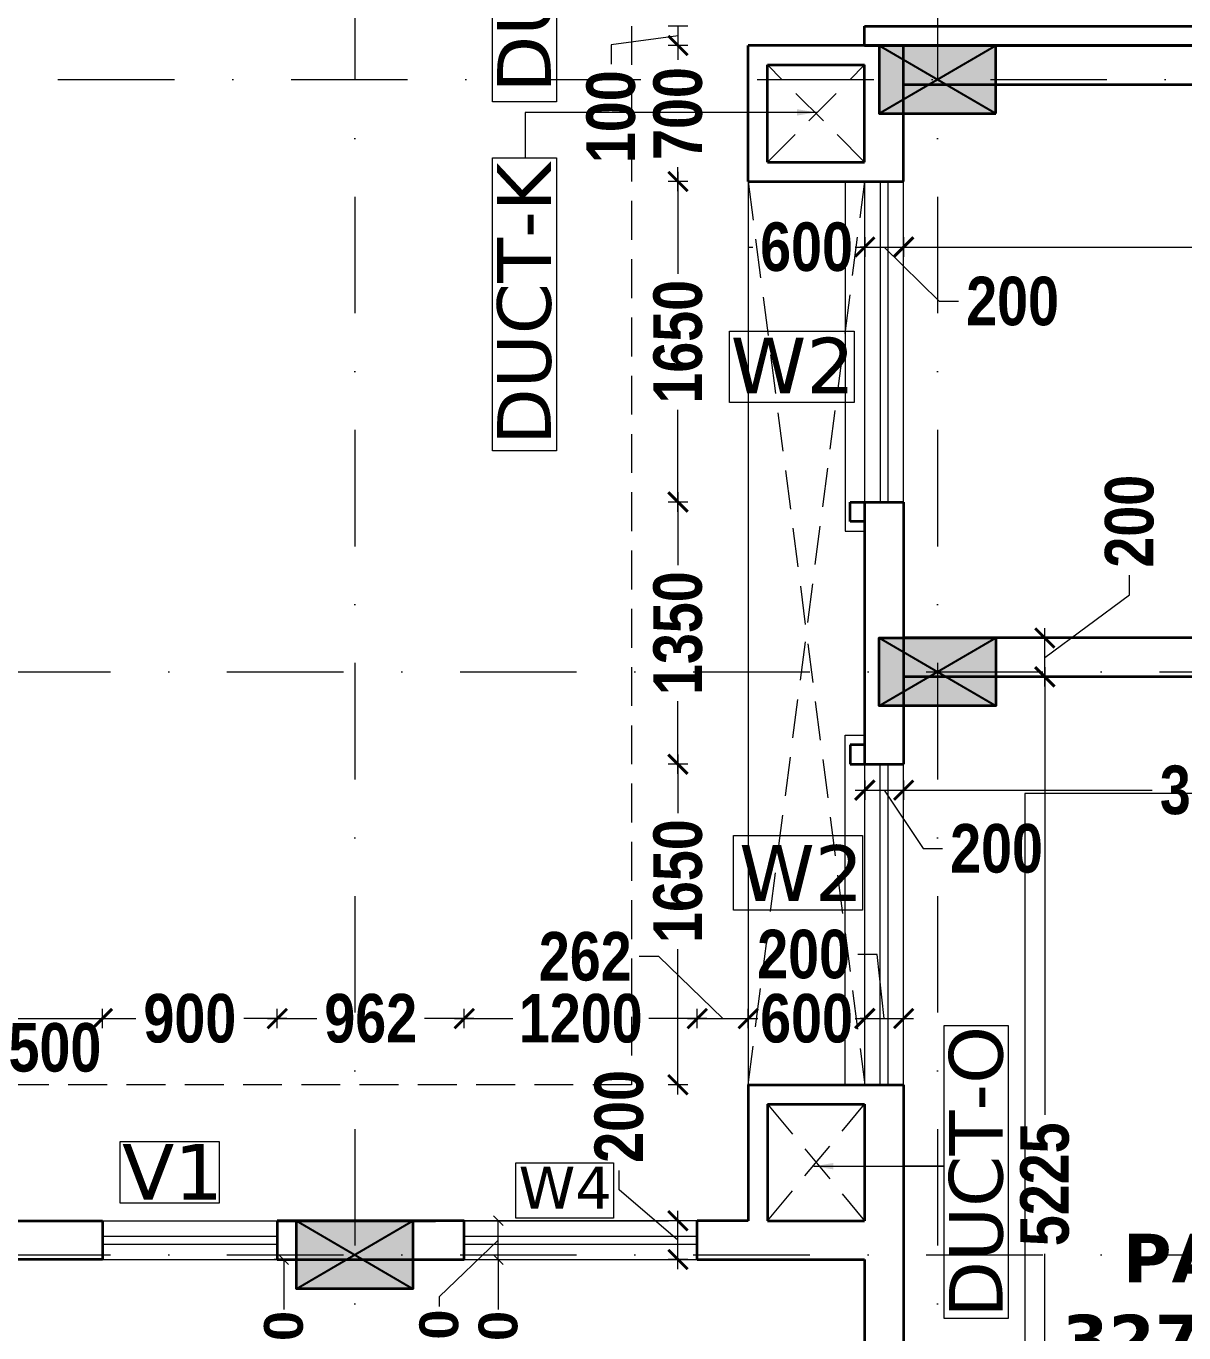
# Model space of a CAD drawing. Header units: millimetres. Extents: x -3092155 to 4513934, y -12317808 to 1850003.
# Drawn here: x -443206 to -437246, y -5564289 to -5557561 of the extents above; entities that cross this region are included whole.
import ezdxf

# ---------------------------------------------------------------- set-up
doc = ezdxf.new("R2010")
doc.units = ezdxf.units.MM
doc.header["$LTSCALE"] = 2
doc.header["$MEASUREMENT"] = 0
doc.header["$PDMODE"] = 34
doc.header["$PDSIZE"] = 500
doc.linetypes.add('DASHDOT', pattern=[1, 0.5, -0.25, 0, -0.25])
doc.linetypes.add('DASHED2', pattern=[0.375, 0.25, -0.125])
for name, color, linetype, lineweight in [('coloumn', 10, 'Continuous', 35), ('cornice', 12, 'Continuous', 25), ('D DIM', 250, 'Continuous', 9), ('DIM', 27, 'Continuous', 5), ('DUCT', 37, 'Continuous', 35), ('expen. jt.', 130, 'Continuous', 35), ('FIXTURE', 252, 'Continuous', 0), ('glass', 5, 'Continuous', 15), ('GRID', 251, 'DASHDOT', 5), ('SILL', 74, 'Continuous', 9), ('TEXT', 7, 'Continuous', 13), ('v1', 162, 'Continuous', 5), ('VENTI', 162, 'Continuous', 5), ('W2', 162, 'Continuous', 5), ('w4', 162, 'Continuous', 5), ('WAll', 250, 'Continuous', 35)]:
    doc.layers.add(name, color=color, linetype=linetype, lineweight=lineweight)
doc.layers.add('DOT', color=7, linetype='DASHED2', lineweight=0, true_color=0x89067c)
doc.layers.add('duct text', color=7, linetype='Continuous', lineweight=5, true_color=0x30182a)
doc.styles.add('COLOUMNN DIM', font='ARIALNB.TTF', dxfattribs={"height": 550})
doc.styles.add('door', font='arial.ttf', dxfattribs={"height": 70})
doc.styles.add('INNER DIM', font='ARIALNB.TTF', dxfattribs={"height": 250})
doc.styles.add('int dim', font='arialbd.ttf', dxfattribs={"height": 200})
doc.styles.add('style2', font='verdana.ttf')
doc.dimstyles.new('DOOR', dxfattribs={"dimtxt": 100, "dimasz": 100, "dimexe": 25, "dimexo": 50, "dimgap": 25, "dimtad": 0, "dimtih": 1, "dimtoh": 1, "dimdec": 0, "dimzin": 3, "dimdsep": 46, "dimtxsty": 'door', "dimblk": 'OBLIQUE', "dimcen": 200, "dimclrd": 256, "dimclre": 256, "dimclrt": 256, "dimadec": 0, "dimazin": 0, "dimtfac": 1, "dimtdec": 0, "dimtofl": 0, "dimtmove": 2, "dimatfit": 3, "dimfxl": 300, "dimfxlon": 1, "dimfrac": 1, "dimtolj": 1, "dimtzin": 0, "dimlwd": -1, "dimlwe": -1, "dimarcsym": 0})
doc.dimstyles.new('external final', dxfattribs={"dimscale": 0, "dimtxt": 250, "dimasz": 100, "dimexe": 50, "dimexo": 50, "dimgap": 50, "dimtad": 0, "dimdec": 0, "dimzin": 0, "dimdsep": 46, "dimtxsty": 'INNER DIM', "dimblk": 'ARCHTICK', "dimcen": 100, "dimdle": 50, "dimclrd": 256, "dimclre": 256, "dimclrt": 256, "dimadec": 0, "dimazin": 0, "dimtfac": 1, "dimtdec": 0, "dimtix": 1, "dimtmove": 1, "dimatfit": 3, "dimfxl": 50, "dimfxlon": 1, "dimtolj": 1, "dimtzin": 0, "dimlwd": -1, "dimlwe": -1, "dimarcsym": 1})
doc.dimstyles.new('lamon', dxfattribs={"dimtxt": 200, "dimasz": 50, "dimexe": 50, "dimexo": 100, "dimgap": 25, "dimtad": 0, "dimdec": 0, "dimzin": 3, "dimdsep": 46, "dimtxsty": 'int dim', "dimblk": 'OBLIQUE', "dimcen": 90, "dimclrd": 256, "dimclre": 256, "dimclrt": 256, "dimadec": 0, "dimazin": 0, "dimtfac": 1, "dimtdec": 0, "dimtofl": 0, "dimtmove": 1, "dimatfit": 3, "dimfxl": 1, "dimfrac": 1, "dimtolj": 1, "dimtzin": 0, "dimlwd": -1, "dimlwe": -1, "dimarcsym": 1})

# ---------------------------------------------------------------- blocks, each defined once
blk = doc.blocks.new('_ArchTick')
at = {"color": 0, "linetype": 'ByBlock', "const_width": 0.15}
blk.add_lwpolyline([(-0.5, -0.5), (0.5, 0.5)], dxfattribs=at)
blk = doc.blocks.new('*D71')
at = {"layer": 'D DIM', "ltscale": 100, "transparency": 16777216}
for p, q in [((-443313.5, -5562720.4), (-443313.5, -5562620.4)), ((-442813.5, -5562720.4), (-442813.5, -5562620.4)), ((-443363.5, -5562670.4), (-442763.5, -5562670.4))]:
    blk.add_line(p, q, dxfattribs=at)
at = {"layer": 'Defpoints', "color": 0, "lineweight": 50, "ltscale": 100, "transparency": 16777216}
for p in [(-442813.5, -5562670.4), (-443313.5, -5563711.2), (-442813.5, -5563711.2)]:
    blk.add_point(p, dxfattribs=at)
at = {"layer": 'D DIM', "ltscale": 100, "transparency": 16777216, "xscale": 100, "yscale": 100, "zscale": 100, "rotation": 180}
blk.add_blockref('_ArchTick', (-443313.5, -5562670.4), dxfattribs=at)
at = {"layer": 'D DIM', "ltscale": 100, "transparency": 16777216, "xscale": 100, "yscale": 100, "zscale": 100}
blk.add_blockref('_ArchTick', (-442813.5, -5562670.4), dxfattribs=at)
at = {"layer": 'D DIM', "ltscale": 100, "transparency": 16777216, "insert": (-443058.1, -5562820.4), "char_height": 250, "attachment_point": 5, "style": 'INNER DIM'}
blk.add_mtext('\\A1;500', dxfattribs=at)
blk = doc.blocks.new('*D72')
at = {"layer": 'D DIM', "ltscale": 100, "transparency": 16777216}
for p, q in [((-442813.5, -5562720.4), (-442813.5, -5562620.4)), ((-441913.5, -5562720.4), (-441913.5, -5562620.4)), ((-442863.5, -5562670.4), (-442640.9, -5562670.4)), ((-441863.5, -5562670.4), (-442086.1, -5562670.4))]:
    blk.add_line(p, q, dxfattribs=at)
at = {"layer": 'Defpoints', "color": 0, "lineweight": 50, "ltscale": 100, "transparency": 16777216}
for p in [(-441913.5, -5562670.4), (-442813.5, -5563711.2), (-441913.5, -5563711.2)]:
    blk.add_point(p, dxfattribs=at)
at = {"layer": 'D DIM', "ltscale": 100, "transparency": 16777216, "xscale": 100, "yscale": 100, "zscale": 100, "rotation": 180}
blk.add_blockref('_ArchTick', (-442813.5, -5562670.4), dxfattribs=at)
at = {"layer": 'D DIM', "ltscale": 100, "transparency": 16777216, "xscale": 100, "yscale": 100, "zscale": 100}
blk.add_blockref('_ArchTick', (-441913.5, -5562670.4), dxfattribs=at)
at = {"layer": 'D DIM', "ltscale": 100, "transparency": 16777216, "insert": (-442363.5, -5562670.4), "char_height": 250, "attachment_point": 5, "style": 'INNER DIM'}
blk.add_mtext('\\A1;900', dxfattribs=at)
blk = doc.blocks.new('*D73')
at = {"layer": 'D DIM', "ltscale": 100, "transparency": 16777216}
for p, q in [((-441913.5, -5562720.4), (-441913.5, -5562620.4)), ((-440951, -5562720.4), (-440951, -5562620.4)), ((-441963.5, -5562670.4), (-441709.5, -5562670.4)), ((-440901, -5562670.4), (-441155, -5562670.4))]:
    blk.add_line(p, q, dxfattribs=at)
at = {"layer": 'Defpoints', "color": 0, "lineweight": 50, "ltscale": 100, "transparency": 16777216}
for p in [(-440951, -5562670.4), (-441913.5, -5563711.2), (-440951, -5563711.2)]:
    blk.add_point(p, dxfattribs=at)
at = {"layer": 'D DIM', "ltscale": 100, "transparency": 16777216, "xscale": 100, "yscale": 100, "zscale": 100, "rotation": 180}
blk.add_blockref('_ArchTick', (-441913.5, -5562670.4), dxfattribs=at)
at = {"layer": 'D DIM', "ltscale": 100, "transparency": 16777216, "xscale": 100, "yscale": 100, "zscale": 100}
blk.add_blockref('_ArchTick', (-440951, -5562670.4), dxfattribs=at)
at = {"layer": 'D DIM', "ltscale": 100, "transparency": 16777216, "insert": (-441432.2, -5562670.4), "char_height": 250, "attachment_point": 5, "style": 'INNER DIM'}
blk.add_mtext('\\A1;962', dxfattribs=at)
blk = doc.blocks.new('*D74')
at = {"layer": 'D DIM', "ltscale": 100, "transparency": 16777216}
for p, q in [((-440951, -5562720.4), (-440951, -5562620.4)), ((-439751, -5562720.4), (-439751, -5562620.4)), ((-441001, -5562670.4), (-440701.2, -5562670.4)), ((-439701, -5562670.4), (-440000.8, -5562670.4))]:
    blk.add_line(p, q, dxfattribs=at)
at = {"layer": 'Defpoints', "color": 0, "lineweight": 50, "ltscale": 100, "transparency": 16777216}
for p in [(-439751, -5562670.4), (-440951, -5563711.2), (-439751, -5563711.2)]:
    blk.add_point(p, dxfattribs=at)
at = {"layer": 'D DIM', "ltscale": 100, "transparency": 16777216, "xscale": 100, "yscale": 100, "zscale": 100, "rotation": 180}
blk.add_blockref('_ArchTick', (-440951, -5562670.4), dxfattribs=at)
at = {"layer": 'D DIM', "ltscale": 100, "transparency": 16777216, "xscale": 100, "yscale": 100, "zscale": 100}
blk.add_blockref('_ArchTick', (-439751, -5562670.4), dxfattribs=at)
at = {"layer": 'D DIM', "ltscale": 100, "transparency": 16777216, "insert": (-440351, -5562670.4), "char_height": 250, "attachment_point": 5, "style": 'INNER DIM'}
blk.add_mtext('\\A1;1200', dxfattribs=at)
blk = doc.blocks.new('*D75')
at = {"layer": 'D DIM', "ltscale": 100, "transparency": 16777216}
for p, q in [((-439949.7, -5562351.5), (-440049.7, -5562351.5)), ((-439619.7, -5562670.4), (-439949.7, -5562351.5)), ((-439751, -5562720.4), (-439751, -5562620.4)), ((-439488.5, -5562720.4), (-439488.5, -5562620.4)), ((-439801, -5562670.4), (-439438.5, -5562670.4))]:
    blk.add_line(p, q, dxfattribs=at)
at = {"layer": 'Defpoints', "color": 0, "lineweight": 50, "ltscale": 100, "transparency": 16777216}
for p in [(-439488.5, -5562670.4), (-439488.5, -5563011.2), (-439751, -5563711.2)]:
    blk.add_point(p, dxfattribs=at)
at = {"layer": 'D DIM', "ltscale": 100, "transparency": 16777216, "xscale": 100, "yscale": 100, "zscale": 100, "rotation": 180}
blk.add_blockref('_ArchTick', (-439751, -5562670.4), dxfattribs=at)
at = {"layer": 'D DIM', "ltscale": 100, "transparency": 16777216, "xscale": 100, "yscale": 100, "zscale": 100}
blk.add_blockref('_ArchTick', (-439488.5, -5562670.4), dxfattribs=at)
at = {"layer": 'D DIM', "ltscale": 100, "transparency": 16777216, "insert": (-440327.9, -5562351.5), "char_height": 250, "attachment_point": 5, "style": 'INNER DIM'}
blk.add_mtext('\\A1;262', dxfattribs=at)
blk = doc.blocks.new('*D76')
at = {"layer": 'D DIM', "ltscale": 100, "transparency": 16777216}
for p, q in [((-439488.5, -5562720.4), (-439488.5, -5562620.4)), ((-438888.5, -5562720.4), (-438888.5, -5562620.4)), ((-439488.5, -5562670.4), (-439464.4, -5562670.4)), ((-438888.5, -5562670.4), (-438912.6, -5562670.4))]:
    blk.add_line(p, q, dxfattribs=at)
at = {"layer": 'Defpoints', "color": 0, "lineweight": 50, "ltscale": 100, "transparency": 16777216}
for p in [(-438888.5, -5562670.4), (-439488.5, -5563011.2), (-438888.5, -5563011.2)]:
    blk.add_point(p, dxfattribs=at)
at = {"layer": 'D DIM', "ltscale": 100, "transparency": 16777216, "insert": (-439188.5, -5562670.4), "char_height": 250, "attachment_point": 5, "style": 'INNER DIM'}
blk.add_mtext('\\A1;600', dxfattribs=at)
blk = doc.blocks.new('*D77')
at = {"layer": 'D DIM', "ltscale": 100, "transparency": 16777216}
for p, q in [((-438825.1, -5562339.9), (-438925.1, -5562339.9)), ((-438788.5, -5562670.4), (-438825.1, -5562339.9)), ((-438888.5, -5562720.4), (-438888.5, -5562620.4)), ((-438688.5, -5562720.4), (-438688.5, -5562620.4)), ((-438938.5, -5562670.4), (-438638.5, -5562670.4))]:
    blk.add_line(p, q, dxfattribs=at)
at = {"layer": 'Defpoints', "color": 0, "lineweight": 50, "ltscale": 100, "transparency": 16777216}
for p in [(-438688.5, -5562670.4), (-438888.5, -5563011.2), (-438688.5, -5563011.2)]:
    blk.add_point(p, dxfattribs=at)
at = {"layer": 'D DIM', "ltscale": 100, "transparency": 16777216, "xscale": 100, "yscale": 100, "zscale": 100, "rotation": 180}
blk.add_blockref('_ArchTick', (-438888.5, -5562670.4), dxfattribs=at)
at = {"layer": 'D DIM', "ltscale": 100, "transparency": 16777216, "xscale": 100, "yscale": 100, "zscale": 100}
blk.add_blockref('_ArchTick', (-438688.5, -5562670.4), dxfattribs=at)
at = {"layer": 'D DIM', "ltscale": 100, "transparency": 16777216, "insert": (-439203.5, -5562339.9), "char_height": 250, "attachment_point": 5, "style": 'INNER DIM'}
blk.add_mtext('\\A1;200', dxfattribs=at)
blk = doc.blocks.new('*D78')
at = {"layer": 'D DIM', "ltscale": 100, "transparency": 16777216}
for p, q in [((-440153.4, -5563552.8), (-440153.4, -5563452.8)), ((-439850.5, -5563811.2), (-440153.4, -5563552.8)), ((-439850.5, -5563961.2), (-439850.5, -5563661.2)), ((-439800.5, -5563711.2), (-439900.5, -5563711.2)), ((-439800.5, -5563911.2), (-439900.5, -5563911.2))]:
    blk.add_line(p, q, dxfattribs=at)
at = {"layer": 'Defpoints', "color": 0, "lineweight": 50, "ltscale": 100, "transparency": 16777216}
for p in [(-439850.5, -5563711.2), (-439456.6, -5563711.2), (-439456.6, -5563911.2)]:
    blk.add_point(p, dxfattribs=at)
at = {"layer": 'D DIM', "ltscale": 100, "transparency": 16777216, "xscale": 100, "yscale": 100, "zscale": 100}
for p, rotation in [((-439850.5, -5563711.2), 90), ((-439850.5, -5563911.2), 270)]:
    blk.add_blockref('_ArchTick', p, dxfattribs=dict(at, rotation=rotation))
at = {"layer": 'D DIM', "ltscale": 100, "transparency": 16777216, "insert": (-440153.4, -5563174.5), "char_height": 250, "attachment_point": 5, "rotation": 90, "style": 'INNER DIM'}
blk.add_mtext('\\A1;200', dxfattribs=at)
blk = doc.blocks.new('*D79')
at = {"layer": 'D DIM', "ltscale": 100, "transparency": 16777216}
for p, q in [((-439850.5, -5561311.2), (-439850.5, -5561612.7)), ((-439800.5, -5561361.2), (-439900.5, -5561361.2)), ((-439850.5, -5563061.2), (-439850.5, -5562313.1)), ((-439800.5, -5563011.2), (-439900.5, -5563011.2))]:
    blk.add_line(p, q, dxfattribs=at)
at = {"layer": 'Defpoints', "color": 0, "lineweight": 50, "ltscale": 100, "transparency": 16777216}
for p in [(-439850.5, -5561361.2), (-438888.5, -5561361.2), (-439488.5, -5563011.2)]:
    blk.add_point(p, dxfattribs=at)
at = {"layer": 'D DIM', "ltscale": 100, "transparency": 16777216, "xscale": 100, "yscale": 100, "zscale": 100}
for p, rotation in [((-439850.5, -5561361.2), 90), ((-439850.5, -5563011.2), 270)]:
    blk.add_blockref('_ArchTick', p, dxfattribs=dict(at, rotation=rotation))
at = {"layer": 'D DIM', "ltscale": 100, "transparency": 16777216, "insert": (-439850.5, -5561962.9), "char_height": 250, "attachment_point": 5, "rotation": 90, "style": 'INNER DIM'}
blk.add_mtext('\\A1;1650', dxfattribs=at)
blk = doc.blocks.new('*D80')
at = {"layer": 'D DIM', "ltscale": 100, "transparency": 16777216}
for p, q in [((-439850.5, -5559961.2), (-439850.5, -5560336)), ((-439800.5, -5560011.2), (-439900.5, -5560011.2)), ((-439850.5, -5561411.2), (-439850.5, -5561036.4)), ((-439800.5, -5561361.2), (-439900.5, -5561361.2))]:
    blk.add_line(p, q, dxfattribs=at)
at = {"layer": 'Defpoints', "color": 0, "lineweight": 50, "ltscale": 100, "transparency": 16777216}
for p in [(-439850.5, -5560011.2), (-438888.5, -5560011.2), (-438888.5, -5561361.2)]:
    blk.add_point(p, dxfattribs=at)
at = {"layer": 'D DIM', "ltscale": 100, "transparency": 16777216, "xscale": 100, "yscale": 100, "zscale": 100}
for p, rotation in [((-439850.5, -5560011.2), 90), ((-439850.5, -5561361.2), 270)]:
    blk.add_blockref('_ArchTick', p, dxfattribs=dict(at, rotation=rotation))
at = {"layer": 'D DIM', "ltscale": 100, "transparency": 16777216, "insert": (-439850.5, -5560686.2), "char_height": 250, "attachment_point": 5, "rotation": 90, "style": 'INNER DIM'}
blk.add_mtext('\\A1;1350', dxfattribs=at)
blk = doc.blocks.new('*D81')
at = {"layer": 'D DIM', "ltscale": 100, "transparency": 16777216}
for p, q in [((-439850.5, -5558311.2), (-439850.5, -5558836)), ((-439800.5, -5558361.2), (-439900.5, -5558361.2)), ((-439850.5, -5560061.2), (-439850.5, -5559536.4)), ((-439800.5, -5560011.2), (-439900.5, -5560011.2))]:
    blk.add_line(p, q, dxfattribs=at)
at = {"layer": 'Defpoints', "color": 0, "lineweight": 50, "ltscale": 100, "transparency": 16777216}
for p in [(-439850.5, -5558361.2), (-438888.5, -5558361.2), (-438888.5, -5560011.2)]:
    blk.add_point(p, dxfattribs=at)
at = {"layer": 'D DIM', "ltscale": 100, "transparency": 16777216, "xscale": 100, "yscale": 100, "zscale": 100}
for p, rotation in [((-439850.5, -5558361.2), 90), ((-439850.5, -5560011.2), 270)]:
    blk.add_blockref('_ArchTick', p, dxfattribs=dict(at, rotation=rotation))
at = {"layer": 'D DIM', "ltscale": 100, "transparency": 16777216, "insert": (-439850.5, -5559186.2), "char_height": 250, "attachment_point": 5, "rotation": 90, "style": 'INNER DIM'}
blk.add_mtext('\\A1;1650', dxfattribs=at)
blk = doc.blocks.new('*D82')
at = {"layer": 'D DIM', "ltscale": 100, "transparency": 16777216}
for p, q in [((-439850.5, -5557611.2), (-439850.5, -5557735.3)), ((-439800.5, -5557661.2), (-439900.5, -5557661.2)), ((-439850.5, -5558411.2), (-439850.5, -5558287.1)), ((-439800.5, -5558361.2), (-439900.5, -5558361.2))]:
    blk.add_line(p, q, dxfattribs=at)
at = {"layer": 'Defpoints', "color": 0, "lineweight": 50, "ltscale": 100, "transparency": 16777216}
for p in [(-439850.5, -5557661.2), (-438888.5, -5557661.2), (-438888.5, -5558361.2)]:
    blk.add_point(p, dxfattribs=at)
at = {"layer": 'D DIM', "ltscale": 100, "transparency": 16777216, "xscale": 100, "yscale": 100, "zscale": 100}
for p, rotation in [((-439850.5, -5557661.2), 90), ((-439850.5, -5558361.2), 270)]:
    blk.add_blockref('_ArchTick', p, dxfattribs=dict(at, rotation=rotation))
at = {"layer": 'D DIM', "ltscale": 100, "transparency": 16777216, "insert": (-439850.5, -5558011.2), "char_height": 250, "attachment_point": 5, "rotation": 90, "style": 'INNER DIM'}
blk.add_mtext('\\A1;700', dxfattribs=at)
blk = doc.blocks.new('*D83')
at = {"layer": 'D DIM', "ltscale": 100, "transparency": 16777216}
for p, q in [((-439850.1, -5557611.2), (-440195.2, -5557656.8)), ((-439800.1, -5557561.2), (-439900.1, -5557561.2)), ((-439850.1, -5557661.2), (-439850.1, -5557561.2)), ((-439850.1, -5557661.2), (-439850.1, -5557561.2)), ((-440195.2, -5557656.8), (-440195.2, -5557756.8)), ((-439800.1, -5557661.2), (-439900.1, -5557661.2))]:
    blk.add_line(p, q, dxfattribs=at)
at = {"layer": 'Defpoints', "color": 0, "lineweight": 50, "ltscale": 100, "transparency": 16777216}
for p in [(-439850.1, -5557561.2), (-438138.9, -5557561.2), (-438888.5, -5557661.2)]:
    blk.add_point(p, dxfattribs=at)
at = {"layer": 'D DIM', "ltscale": 100, "transparency": 16777216, "insert": (-440195.2, -5558027.4), "char_height": 250, "attachment_point": 5, "rotation": 90, "style": 'INNER DIM'}
blk.add_mtext('\\A1;100', dxfattribs=at)
blk = doc.blocks.new('*D523')
at = {"layer": 'D DIM', "ltscale": 100, "transparency": 16777216}
for p, q in [((-439488.5, -5558648.4), (-439488.5, -5558748.4)), ((-438888.5, -5558648.4), (-438888.5, -5558748.4)), ((-439488.5, -5558698.4), (-439464.4, -5558698.4)), ((-438888.5, -5558698.4), (-438912.6, -5558698.4))]:
    blk.add_line(p, q, dxfattribs=at)
at = {"layer": 'Defpoints', "color": 0, "lineweight": 50, "ltscale": 100, "transparency": 16777216}
for p in [(-439488.5, -5558361.2), (-438888.5, -5558361.2), (-438888.5, -5558698.4)]:
    blk.add_point(p, dxfattribs=at)
at = {"layer": 'D DIM', "ltscale": 100, "transparency": 16777216, "insert": (-439188.5, -5558698.4), "char_height": 250, "attachment_point": 5, "style": 'INNER DIM'}
blk.add_mtext('\\A1;600', dxfattribs=at)
blk = doc.blocks.new('*D524')
at = {"layer": 'D DIM', "ltscale": 100, "transparency": 16777216}
for p, q in [((-438888.5, -5558648.4), (-438888.5, -5558748.4)), ((-438688.5, -5558648.4), (-438688.5, -5558748.4)), ((-438938.5, -5558698.4), (-438638.5, -5558698.4)), ((-438788.5, -5558698.4), (-438506, -5558978)), ((-438506, -5558978), (-438406, -5558978))]:
    blk.add_line(p, q, dxfattribs=at)
at = {"layer": 'Defpoints', "color": 0, "lineweight": 50, "ltscale": 100, "transparency": 16777216}
for p in [(-438888.5, -5558361.2), (-438688.5, -5558361.2), (-438688.5, -5558698.4)]:
    blk.add_point(p, dxfattribs=at)
at = {"layer": 'D DIM', "ltscale": 100, "transparency": 16777216, "xscale": 100, "yscale": 100, "zscale": 100, "rotation": 180}
blk.add_blockref('_ArchTick', (-438888.5, -5558698.4), dxfattribs=at)
at = {"layer": 'D DIM', "ltscale": 100, "transparency": 16777216, "xscale": 100, "yscale": 100, "zscale": 100}
blk.add_blockref('_ArchTick', (-438688.5, -5558698.4), dxfattribs=at)
at = {"layer": 'D DIM', "ltscale": 100, "transparency": 16777216, "insert": (-438127.6, -5558978), "char_height": 250, "attachment_point": 5, "style": 'INNER DIM'}
blk.add_mtext('\\A1;200', dxfattribs=at)
blk = doc.blocks.new('*D525')
at = {"layer": 'D DIM', "ltscale": 100, "transparency": 16777216}
for p, q in [((-438688.5, -5558648.4), (-438688.5, -5558748.4)), ((-425843.5, -5558648.4), (-425843.5, -5558748.4)), ((-438738.5, -5558698.4), (-432698.5, -5558698.4)), ((-425793.5, -5558698.4), (-431833.5, -5558698.4))]:
    blk.add_line(p, q, dxfattribs=at)
at = {"layer": 'Defpoints', "color": 0, "lineweight": 50, "ltscale": 100, "transparency": 16777216}
for p in [(-425843.5, -5558186.2), (-438688.5, -5558361.2), (-425843.5, -5558698.4)]:
    blk.add_point(p, dxfattribs=at)
at = {"layer": 'D DIM', "ltscale": 100, "transparency": 16777216, "xscale": 100, "yscale": 100, "zscale": 100, "rotation": 180}
blk.add_blockref('_ArchTick', (-438688.5, -5558698.4), dxfattribs=at)
at = {"layer": 'D DIM', "ltscale": 100, "transparency": 16777216, "xscale": 100, "yscale": 100, "zscale": 100}
blk.add_blockref('_ArchTick', (-425843.5, -5558698.4), dxfattribs=at)
at = {"layer": 'D DIM', "ltscale": 100, "transparency": 16777216, "insert": (-432266, -5558698.4), "char_height": 250, "attachment_point": 5, "style": 'INNER DIM'}
blk.add_mtext('\\A1;12845', dxfattribs=at)
blk = doc.blocks.new('*D543')
at = {"layer": 'D DIM', "ltscale": 100, "transparency": 16777216}
for p, q in [((-437961.7, -5560861.2), (-437961.7, -5563165.9)), ((-437961.7, -5560911.2), (-437911.7, -5560911.2)), ((-437961.7, -5566186.2), (-437961.7, -5563881.5)), ((-437961.7, -5566136.2), (-438011.7, -5566136.2))]:
    blk.add_line(p, q, dxfattribs=at)
at = {"layer": 'Defpoints', "color": 0, "lineweight": 50, "ltscale": 100, "transparency": 16777216}
for p in [(-437961.7, -5560911.2), (-437961.7, -5566136.2), (-437961.7, -5566136.2)]:
    blk.add_point(p, dxfattribs=at)
at = {"layer": 'D DIM', "ltscale": 100, "transparency": 16777216, "xscale": 100, "yscale": 100, "zscale": 100}
for p, rotation in [((-437961.7, -5560911.2), 90), ((-437961.7, -5566136.2), 270)]:
    blk.add_blockref('_ArchTick', p, dxfattribs=dict(at, rotation=rotation))
at = {"layer": 'D DIM', "ltscale": 100, "transparency": 16777216, "insert": (-437961.7, -5563523.7), "char_height": 250, "attachment_point": 5, "rotation": 90, "style": 'INNER DIM'}
blk.add_mtext('\\A1;5225', dxfattribs=at)
blk = doc.blocks.new('*D544')
at = {"layer": 'D DIM', "ltscale": 100, "transparency": 16777216}
for p, q in [((-437525.8, -5560488.5), (-437525.8, -5560388.5)), ((-437961.7, -5560811.2), (-437525.8, -5560488.5)), ((-437961.7, -5560961.2), (-437961.7, -5560661.2)), ((-437961.7, -5560711.2), (-438011.7, -5560711.2)), ((-437961.7, -5560911.2), (-438011.7, -5560911.2))]:
    blk.add_line(p, q, dxfattribs=at)
at = {"layer": 'Defpoints', "color": 0, "lineweight": 50, "ltscale": 100, "transparency": 16777216}
for p in [(-437961.7, -5560711.2), (-437961.7, -5560711.2), (-437961.7, -5560911.2)]:
    blk.add_point(p, dxfattribs=at)
at = {"layer": 'D DIM', "ltscale": 100, "transparency": 16777216, "xscale": 100, "yscale": 100, "zscale": 100}
for p, rotation in [((-437961.7, -5560711.2), 90), ((-437961.7, -5560911.2), 270)]:
    blk.add_blockref('_ArchTick', p, dxfattribs=dict(at, rotation=rotation))
at = {"layer": 'D DIM', "ltscale": 100, "transparency": 16777216, "insert": (-437525.8, -5560110.1), "char_height": 250, "attachment_point": 5, "rotation": 90, "style": 'INNER DIM'}
blk.add_mtext('\\A1;200', dxfattribs=at)
blk = doc.blocks.new('*D552')
at = {"layer": 'D DIM', "ltscale": 100, "transparency": 16777216}
for p, q in [((-438888.5, -5561444.8), (-438888.5, -5561544.8)), ((-438688.5, -5561444.8), (-438688.5, -5561544.8)), ((-438938.5, -5561494.8), (-438638.5, -5561494.8)), ((-438788.5, -5561494.8), (-438588.5, -5561795.7)), ((-438588.5, -5561795.7), (-438488.5, -5561795.7))]:
    blk.add_line(p, q, dxfattribs=at)
at = {"layer": 'Defpoints', "color": 0, "lineweight": 50, "ltscale": 100, "transparency": 16777216}
for p in [(-438888.5, -5561073.1), (-438688.5, -5561073.1), (-438688.5, -5561494.8)]:
    blk.add_point(p, dxfattribs=at)
at = {"layer": 'D DIM', "ltscale": 100, "transparency": 16777216, "xscale": 100, "yscale": 100, "zscale": 100, "rotation": 180}
blk.add_blockref('_ArchTick', (-438888.5, -5561494.8), dxfattribs=at)
at = {"layer": 'D DIM', "ltscale": 100, "transparency": 16777216, "xscale": 100, "yscale": 100, "zscale": 100}
blk.add_blockref('_ArchTick', (-438688.5, -5561494.8), dxfattribs=at)
at = {"layer": 'D DIM', "ltscale": 100, "transparency": 16777216, "insert": (-438210.2, -5561795.7), "char_height": 250, "attachment_point": 5, "style": 'INNER DIM'}
blk.add_mtext('\\A1;200', dxfattribs=at)
blk = doc.blocks.new('*D553')
at = {"layer": 'D DIM', "ltscale": 100, "transparency": 16777216}
for p, q in [((-438688.5, -5561444.8), (-438688.5, -5561544.8)), ((-435413.5, -5561444.8), (-435413.5, -5561544.8)), ((-438738.5, -5561494.8), (-437409.8, -5561494.8)), ((-435363.5, -5561494.8), (-436692.2, -5561494.8))]:
    blk.add_line(p, q, dxfattribs=at)
at = {"layer": 'Defpoints', "color": 0, "lineweight": 50, "ltscale": 100, "transparency": 16777216}
for p in [(-438688.5, -5561073.1), (-435413.5, -5561061.2), (-435413.5, -5561494.8)]:
    blk.add_point(p, dxfattribs=at)
at = {"layer": 'D DIM', "ltscale": 100, "transparency": 16777216, "xscale": 100, "yscale": 100, "zscale": 100, "rotation": 180}
blk.add_blockref('_ArchTick', (-438688.5, -5561494.8), dxfattribs=at)
at = {"layer": 'D DIM', "ltscale": 100, "transparency": 16777216, "xscale": 100, "yscale": 100, "zscale": 100}
blk.add_blockref('_ArchTick', (-435413.5, -5561494.8), dxfattribs=at)
at = {"layer": 'D DIM', "ltscale": 100, "transparency": 16777216, "insert": (-437051, -5561494.8), "char_height": 250, "attachment_point": 5, "style": 'INNER DIM'}
blk.add_mtext('\\A1;3275', dxfattribs=at)
blk = doc.blocks.new('_Oblique')
at = {"color": 0, "linetype": 'ByBlock', "lineweight": -2}
blk.add_line((-0.5, -0.5), (0.5, 0.5), dxfattribs=at)
blk = doc.blocks.new('*D617')
at = {"layer": 'Defpoints', "color": 0, "lineweight": 50, "ltscale": 100, "transparency": 16777216}
for p in [(-441213.9, -5563911.2), (-440775.7, -5563911.2), (-441488.9, -5565061.2)]:
    blk.add_point(p, dxfattribs=at)
at = {"layer": 'DIM', "ltscale": 100, "transparency": 16777216}
for p, q in [((-441113.9, -5563911.2), (-440725.7, -5563911.2)), ((-440775.7, -5563911.2), (-440775.7, -5564168.4)), ((-440775.7, -5565061.2), (-440775.7, -5564804)), ((-441388.9, -5565061.2), (-440725.7, -5565061.2))]:
    blk.add_line(p, q, dxfattribs=at)
at = {"layer": 'DIM', "ltscale": 100, "transparency": 16777216, "xscale": 50, "yscale": 50, "zscale": 50}
for p, rotation in [((-440775.7, -5563911.2), 90), ((-440775.7, -5565061.2), 270)]:
    blk.add_blockref('_Oblique', p, dxfattribs=dict(at, rotation=rotation))
at = {"layer": 'DIM', "ltscale": 100, "transparency": 16777216, "insert": (-440775.7, -5564486.2), "char_height": 200, "attachment_point": 5, "rotation": 90, "style": 'int dim'}
blk.add_mtext('\\A1;1150', dxfattribs=at)
blk = doc.blocks.new('*D618')
at = {"layer": 'Defpoints', "color": 0, "lineweight": 50, "ltscale": 100, "transparency": 16777216}
for p in [(-441213.9, -5563711.2), (-440775.7, -5563711.2), (-441213.9, -5563911.2)]:
    blk.add_point(p, dxfattribs=at)
at = {"layer": 'DIM', "ltscale": 100, "transparency": 16777216}
for p, q in [((-441113.9, -5563711.2), (-440725.7, -5563711.2)), ((-440775.7, -5563911.2), (-440775.7, -5563711.2)), ((-440775.7, -5563811.2), (-441080.4, -5564103.7)), ((-441113.9, -5563911.2), (-440725.7, -5563911.2)), ((-441080.4, -5564103.7), (-441080.4, -5564153.7))]:
    blk.add_line(p, q, dxfattribs=at)
at = {"layer": 'DIM', "ltscale": 100, "transparency": 16777216, "xscale": 50, "yscale": 50, "zscale": 50}
for p, rotation in [((-440775.7, -5563711.2), 90), ((-440775.7, -5563911.2), 270)]:
    blk.add_blockref('_Oblique', p, dxfattribs=dict(at, rotation=rotation))
at = {"layer": 'DIM', "ltscale": 100, "transparency": 16777216, "insert": (-441080.4, -5564401.4), "char_height": 200, "attachment_point": 5, "rotation": 90, "style": 'int dim'}
blk.add_mtext('\\A1;200', dxfattribs=at)
blk = doc.blocks.new('*D641')
at = {"layer": 'Defpoints', "color": 0, "lineweight": 50, "ltscale": 100, "transparency": 16777216}
for p in [(-441880.2, -5563911.2), (-441814.3, -5563911.2), (-441588.9, -5565061.2)]:
    blk.add_point(p, dxfattribs=at)
at = {"layer": 'DIM', "ltscale": 100, "transparency": 16777216}
for p, q in [((-441914.3, -5563911.2), (-441930.2, -5563911.2)), ((-441880.2, -5563911.2), (-441880.2, -5564168.4)), ((-441880.2, -5565061.2), (-441880.2, -5564804)), ((-441688.9, -5565061.2), (-441930.2, -5565061.2))]:
    blk.add_line(p, q, dxfattribs=at)
at = {"layer": 'DIM', "ltscale": 100, "transparency": 16777216, "xscale": 50, "yscale": 50, "zscale": 50}
for p, rotation in [((-441880.2, -5563911.2), 90), ((-441880.2, -5565061.2), 270)]:
    blk.add_blockref('_Oblique', p, dxfattribs=dict(at, rotation=rotation))
at = {"layer": 'DIM', "ltscale": 100, "transparency": 16777216, "insert": (-441880.2, -5564486.2), "char_height": 200, "attachment_point": 5, "rotation": 90, "style": 'int dim'}
blk.add_mtext('\\A1;1150', dxfattribs=at)
blk = doc.blocks.new('*D1043')
at = {"layer": 'D DIM', "ltscale": 100, "transparency": 16777216}
for p, q in [((-371304.6, -5563836.2), (-371304.6, -5565380.5)), ((-371354.6, -5563886.2), (-371254.6, -5563886.2)), ((-371304.6, -5568385.5), (-371304.6, -5566841.2)), ((-371254.6, -5568335.5), (-371354.6, -5568335.5))]:
    blk.add_line(p, q, dxfattribs=at)
at = {"layer": 'Defpoints', "color": 0, "lineweight": 50, "ltscale": 100, "transparency": 16777216}
for p in [(-456692.5, -5563886.2), (-371304.6, -5563886.2), (-369359.9, -5568335.5)]:
    blk.add_point(p, dxfattribs=at)
at = {"layer": 'D DIM', "ltscale": 100, "transparency": 16777216, "xscale": 100, "yscale": 100, "zscale": 100}
for p, rotation in [((-371304.6, -5563886.2), 90), ((-371304.6, -5568335.5), 270)]:
    blk.add_blockref('_ArchTick', p, dxfattribs=dict(at, rotation=rotation))
at = {"layer": 'D DIM', "ltscale": 100, "transparency": 16777216, "insert": (-371304.6, -5566110.8), "char_height": 550, "attachment_point": 5, "rotation": 90, "style": 'COLOUMNN DIM'}
blk.add_mtext('\\A1;4449', dxfattribs=at)
blk = doc.blocks.new('S.F')
at = {"layer": 'coloumn', "ltscale": 100}
for points in [[(47455.5, -5866206.2), (47455.5, -5865856.2), (46855.5, -5865856.2), (46855.5, -5866206.2)], [(47455.9, -5868906.2), (47455.9, -5869256.2), (46855.9, -5869256.2), (46855.9, -5868906.2)], [(44455.5, -5871906.2), (44455.5, -5872256.2), (43855.5, -5872256.2), (43855.5, -5871906.2)]]:
    blk.add_hatch(color=256, dxfattribs=at).paths.add_polyline_path(points)
at = {"layer": 'coloumn', "lineweight": 25, "ltscale": 100}
for p, q in [((46855.5, -5865856.2), (47455.5, -5866206.2)), ((46855.5, -5866206.2), (47455.5, -5865856.2)), ((46855.9, -5869256.2), (47455.9, -5868906.2)), ((46855.9, -5868906.2), (47455.9, -5869256.2)), ((43855.5, -5872256.2), (44455.5, -5871906.2)), ((43855.5, -5871906.2), (44455.5, -5872256.2))]:
    blk.add_line(p, q, dxfattribs=at)
at = {"layer": 'coloumn', "ltscale": 100}
for points in [[(47455.5, -5866206.2), (47455.5, -5865856.2), (46855.5, -5865856.2), (46855.5, -5866206.2)], [(47455.9, -5868906.2), (47455.9, -5869256.2), (46855.9, -5869256.2), (46855.9, -5868906.2)], [(44455.5, -5871906.2), (44455.5, -5872256.2), (43855.5, -5872256.2), (43855.5, -5871906.2)]]:
    blk.add_lwpolyline(points, close=True, dxfattribs=at)
blk = doc.blocks.new('hyh')
at = {"layer": 'duct text', "ltscale": 0.1}
for points in [[(-177550.4, -5601940.4), (-177550.4, -5600432.1), (-177221.3, -5600432.1), (-177221.3, -5601940.4)], [(-177550.4, -5603736.9), (-177550.4, -5602228.5), (-177221.3, -5602228.5), (-177221.3, -5603736.9)], [(-175224.7, -5608204.7), (-175224.7, -5606696.4), (-174895.6, -5606696.4), (-174895.6, -5608204.7)]]:
    blk.add_lwpolyline(points, close=True, dxfattribs=at)
at = {"layer": 'duct text', "ltscale": 0.1, "char_height": 276.639, "width": 1547.237, "attachment_point": 5, "rotation": 90, "style": 'style2'}
for s, insert in [('\\pt3043;DUCT-L', (-177385.7, -5601184.9)), ('\\pt3043;DUCT-K', (-177385.7, -5602981.3)), ('\\pt3043;DUCT-O', (-175060, -5607449.2))]:
    blk.add_mtext(s, dxfattribs=dict(at, insert=insert))
at = {"layer": 'duct text', "ltscale": 0.1}
for points in [[(-175883.2, -5601995), (-177382.6, -5601995), (-177382.6, -5602228.5)], [(-175895.8, -5607420.5), (-175224.9, -5607420.5), (-175434.5, -5607420.5)]]:
    blk.add_leader(points, dimstyle='DOOR', dxfattribs=at)

msp = doc.modelspace()

# ---------------------------------------------------------------- linework, layer by layer
at = {"layer": 'DIM', "ltscale": 100}
msp.add_line((-441813.9, -5563711.2), (-441813.9, -5564061.2), dxfattribs=at)
at = {"layer": 'DOT', "ltscale": 400}
for p, q in [((-440089.3, -5550061.2), (-440089.3, -5563011.2)), ((-438889.3, -5558261.2), (-439389.3, -5557761.2)), ((-439389.3, -5558261.2), (-438889.3, -5557761.2)), ((-439489.3, -5563011.2), (-438888.5, -5558361.2)), ((-439489.3, -5558361.2), (-438888.9, -5563011.2)), ((-440089.3, -5563011.2), (-449164.3, -5563011.2)), ((-439389.3, -5563711.2), (-438889.3, -5563111.2)), ((-439389.3, -5563111.2), (-438889.3, -5563711.2))]:
    msp.add_line(p, q, dxfattribs=at)
at = {"layer": 'DOT', "linetype": 'Continuous', "ltscale": 400}
msp.add_line((-439489.3, -5558361.2), (-439489.3, -5563011.2), dxfattribs=at)
at = {"layer": 'DUCT', "ltscale": 100}
for p, q in [((-439489.3, -5558361.2), (-439489.3, -5557661.2)), ((-438689.3, -5557661.2), (-439489.3, -5557661.2)), ((-438689.3, -5558361.2), (-438689.3, -5557661.2)), ((-439389.3, -5557761.2), (-438889.3, -5557761.2)), ((-439389.3, -5558261.2), (-439389.3, -5557761.2)), ((-438889.3, -5558261.2), (-438889.3, -5557761.2)), ((-439389.3, -5558261.2), (-438889.3, -5558261.2)), ((-439489.3, -5558361.2), (-438689.3, -5558361.2)), ((-438964.3, -5560111.2), (-438964.3, -5560011.2)), ((-438964.3, -5560011.2), (-438889.3, -5560011.2)), ((-438889.3, -5560011.2), (-438889.3, -5561361.2)), ((-438889.3, -5560011.2), (-438689.3, -5560011.2)), ((-438689.3, -5560011.2), (-438689.3, -5561361.2)), ((-438889.3, -5560111.2), (-438964.3, -5560111.2)), ((-438889.3, -5561261.2), (-438964.3, -5561261.2)), ((-438964.3, -5561261.2), (-438964.3, -5561361.2)), ((-438964.3, -5561361.2), (-438889.3, -5561361.2)), ((-438889.3, -5561361.2), (-438689.3, -5561361.2)), ((-439489.3, -5563011.2), (-439489.3, -5563711.2)), ((-439489.3, -5563011.2), (-438689.3, -5563011.2)), ((-438689.3, -5563011.2), (-438689.3, -5563911.2)), ((-439389.3, -5563111.2), (-439389.3, -5563711.2)), ((-439389.3, -5563111.2), (-438889.3, -5563111.2)), ((-438889.3, -5563111.2), (-438889.3, -5563711.2)), ((-443314.3, -5563711.2), (-442813.9, -5563711.2)), ((-442813.9, -5563711.2), (-442813.9, -5563911.2)), ((-441913.9, -5563711.2), (-441099.3, -5563711.2)), ((-440951.4, -5563711.2), (-441913.9, -5563711.2)), ((-441913.9, -5563711.2), (-441913.9, -5563911.2)), ((-440951.4, -5563911.2), (-440951.4, -5563711.2)), ((-439751.4, -5563911.2), (-439751.4, -5563711.2)), ((-439488.5, -5563711.2), (-439751.4, -5563711.2)), ((-439389.3, -5563711.2), (-438889.3, -5563711.2)), ((-442813.9, -5563911.2), (-443314.3, -5563911.2)), ((-441913.9, -5563911.2), (-440951.4, -5563911.2)), ((-439751.4, -5563911.2), (-438889.3, -5563911.2))]:
    msp.add_line(p, q, dxfattribs=at)
at = {"layer": 'expen. jt.', "ltscale": 100}
for p, q in [((-438889.3, -5557661.2), (-438889.3, -5557561.2)), ((-438889.3, -5557561.2), (-393959.3, -5557561.2)), ((-393959.3, -5557661.2), (-438889.3, -5557661.2))]:
    msp.add_line(p, q, dxfattribs=at)
at = {"layer": 'FIXTURE', "ltscale": 100}
for p, q in [((-438064.3, -5561511.2), (-438064.3, -5566136.2)), ((-435514.3, -5561511.2), (-438064.3, -5561511.2))]:
    msp.add_line(p, q, dxfattribs=at)
at = {"layer": 'glass', "ltscale": 100}
for p, q in [((-438808.5, -5560011.2), (-438808.5, -5558361.2)), ((-438768.5, -5560011.2), (-438768.5, -5558361.2)), ((-438808.9, -5563011.2), (-438808.9, -5561361.2)), ((-438768.9, -5563011.2), (-438768.9, -5561361.2)), ((-442813.9, -5563791.2), (-441914.3, -5563791.2)), ((-440951.4, -5563791.2), (-439751.4, -5563791.2)), ((-442813.9, -5563831.2), (-441914.3, -5563831.2)), ((-440951.4, -5563831.2), (-439751.4, -5563831.2))]:
    msp.add_line(p, q, dxfattribs=at)
at = {"layer": 'GRID', "color": 5, "ltscale": 600}
for p, q in [((-441513.9, -5499634.4), (-441513.9, -5584428.2)), ((-438513.9, -5499634.4), (-438513.9, -5584428.2))]:
    msp.add_line(p, q, dxfattribs=at)
at = {"layer": 'GRID', "color": 6, "ltscale": 600}
for p, q in [((-461044.1, -5557836.2), (-366464.8, -5557836.2)), ((-460173.8, -5560886.2), (-367334.4, -5560886.2)), ((-460173.8, -5563886.2), (-367334.4, -5563886.2))]:
    msp.add_line(p, q, dxfattribs=at)
at = {"layer": 'SILL', "ltscale": 100}
for p, q in [((-438989.3, -5558361.2), (-438989.3, -5560160.8)), ((-438888.5, -5560011.2), (-438888.5, -5558361.2)), ((-438688.5, -5560011.2), (-438688.5, -5558361.2)), ((-438989.3, -5560160.8), (-438889.3, -5560160.8)), ((-438989.3, -5563011.2), (-438989.3, -5561211.6)), ((-438989.3, -5561211.6), (-438889.3, -5561211.6)), ((-438888.9, -5563011.2), (-438888.9, -5561361.2)), ((-438688.9, -5563011.2), (-438688.9, -5561361.2)), ((-442813.9, -5563711.2), (-441914.3, -5563711.2)), ((-441099.3, -5563711.2), (-439899.3, -5563711.2)), ((-439751.4, -5563711.2), (-440951.4, -5563711.2)), ((-442813.9, -5563911.2), (-441914.3, -5563911.2)), ((-440951.4, -5563911.2), (-439751.4, -5563911.2))]:
    msp.add_line(p, q, dxfattribs=at)
at = {"layer": 'VENTI', "ltscale": 100}
msp.add_lwpolyline([(-442721.6, -5563303.4), (-442213.2, -5563303.4), (-442213.2, -5563621.1), (-442721.6, -5563621.1)], close=True, dxfattribs=at)
at = {"layer": 'W2', "ltscale": 100}
for points in [[(-439585.8, -5559130.9), (-438942.6, -5559130.9), (-438942.6, -5559498.1), (-439585.8, -5559498.1)], [(-439564.6, -5561728.5), (-438899.7, -5561728.5), (-438899.7, -5562111.8), (-439564.6, -5562111.8)]]:
    msp.add_lwpolyline(points, close=True, dxfattribs=at)
at = {"layer": 'w4'}
msp.add_lwpolyline([(-440684.4, -5563412.7), (-440182.3, -5563412.7), (-440182.3, -5563698.2), (-440684.4, -5563698.2)], close=True, dxfattribs=at)
at = {"layer": 'WAll', "ltscale": 100}
for p, q in [((-438889.3, -5557661.2), (-425944.3, -5557661.2)), ((-438689.3, -5557861.2), (-426144.3, -5557861.2)), ((-435214.3, -5560711.2), (-438689.3, -5560711.2)), ((-435414.3, -5560911.2), (-438689.3, -5560911.2)), ((-438889.3, -5563911.2), (-438889.3, -5566336.2)), ((-438689.3, -5563911.2), (-438689.3, -5566136.2))]:
    msp.add_line(p, q, dxfattribs=at)

# ---------------------------------------------------------------- block references
at = {"layer": 'coloumn'}
msp.add_blockref('S.F', (-485670.2, 308195), dxfattribs=at)
at = {"layer": 'cornice', "color": 3, "lineweight": 50}
msp.add_blockref('hyh', (-263254.8, 43989.8), dxfattribs=at)

# ---------------------------------------------------------------- texts
at = {"layer": 'TEXT', "ltscale": 0.1, "insert": (-436785.4, -5564114.4), "char_height": 250, "attachment_point": 5, "style": 'style2'}
msp.add_mtext('\\pt2750;{\\fVerdana|b1|i0|c0|p34;PANTRY\\P3275X5225}', dxfattribs=at)
at = {"layer": 'v1', "style": 'style2'}
msp.add_text('V1', height=287, dxfattribs=at).set_placement((-442712.6, -5563603))
at = {"layer": 'W2', "style": 'style2'}
for p in [(-439579.3, -5559452.3), (-439535.5, -5562064.8)]:
    msp.add_text('W2', height=287, dxfattribs=at).set_placement(p)
at = {"layer": 'w4', "style": 'style2'}
msp.add_text('W4', height=215.25, dxfattribs=at).set_placement((-440670.9, -5563648.7))

# ---------------------------------------------------------------- dimensions: what is measured, and where the dimension line sits
at = {"layer": 'D DIM', "ltscale": 100}
for base, p1, p2, picture, middle in [((-439850.1, -5557561.2), (-438888.5, -5557661.2), (-438138.9, -5557561.2), '*D83', (-440195.2, -5557806.8)), ((-437961.7, -5560711.2), (-437961.7, -5560911.2), (-437961.7, -5560711.2), '*D544', (-437525.8, -5560338.5)), ((-439850.5, -5561361.2), (-439488.5, -5563011.2), (-438888.5, -5561361.2), '*D79', (-439850.5, -5561962.9)), ((-439850.5, -5563711.2), (-439456.6, -5563911.2), (-439456.6, -5563711.2), '*D78', (-440153.4, -5563402.8))]:
    dim = msp.add_linear_dim(base=base, p1=p1, p2=p2, angle=90, dimstyle='external final', override={"dimscale": 1}, dxfattribs=at)
    dim.commit()
    dim.dimension.update_dxf_attribs({"geometry": picture, "text_midpoint": middle, "dimtype": 160})
for base, p1, p2, override, picture, middle in [((-439850.5, -5557661.2), (-438888.5, -5558361.2), (-438888.5, -5557661.2), {"dimscale": 1}, '*D82', (-439850.5, -5558011.2)), ((-439850.5, -5558361.2), (-438888.5, -5560011.2), (-438888.5, -5558361.2), {"dimscale": 1}, '*D81', (-439850.5, -5559186.2)), ((-439850.5, -5560011.2), (-438888.5, -5561361.2), (-438888.5, -5560011.2), {"dimscale": 1}, '*D80', (-439850.5, -5560686.2)), ((-437961.7, -5566136.2), (-437961.7, -5560911.2), (-437961.7, -5566136.2), {"dimscale": 1}, '*D543', (-437961.7, -5563523.7)), ((-371304.6, -5563886.2), (-369359.9, -5568335.5), (-456692.5, -5563886.2), {"dimscale": 1, "dimtxsty": 'COLOUMNN DIM'}, '*D1043', (-371304.6, -5566110.8))]:
    dim = msp.add_linear_dim(base=base, p1=p1, p2=p2, angle=90, dimstyle='external final', override=override, dxfattribs=at)
    dim.commit()
    dim.dimension.update_dxf_attribs({"geometry": picture, "text_midpoint": middle})
for base, p1, p2, picture, middle in [((-425843.5, -5558698.4), (-438688.5, -5558361.2), (-425843.5, -5558186.2), '*D525', (-432266, -5558698.4)), ((-438888.5, -5558698.4), (-439488.5, -5558361.2), (-438888.5, -5558361.2), '*D523', (-439188.5, -5558698.4)), ((-435413.5, -5561494.8), (-438688.5, -5561073.1), (-435413.5, -5561061.2), '*D553', (-437051, -5561494.8)), ((-441913.5, -5562670.4), (-442813.5, -5563711.2), (-441913.5, -5563711.2), '*D72', (-442363.5, -5562670.4)), ((-440950.9962, -5562670.3817), (-441913.4958, -5563711.2065), (-440950.9962, -5563711.2065), '*D73', (-441432.246, -5562670.3817)), ((-439751, -5562670.4), (-440951, -5563711.2), (-439751, -5563711.2), '*D74', (-440351, -5562670.4)), ((-438888.5, -5562670.4), (-439488.5, -5563011.2), (-438888.5, -5563011.2), '*D76', (-439188.5, -5562670.4))]:
    dim = msp.add_linear_dim(base=base, p1=p1, p2=p2, dimstyle='external final', override={"dimscale": 1}, dxfattribs=at)
    dim.commit()
    dim.dimension.update_dxf_attribs({"geometry": picture, "text_midpoint": middle})
for base, p1, p2, picture, middle in [((-438688.5, -5558698.4), (-438888.5, -5558361.2), (-438688.5, -5558361.2), '*D524', (-438356, -5558978)), ((-438688.5, -5561494.8), (-438888.5, -5561073.1), (-438688.5, -5561073.1), '*D552', (-438438.5, -5561795.7)), ((-439488.4997, -5562670.3817), (-439750.9962, -5563711.2065), (-439488.4997, -5563011.2069), '*D75', (-440099.6851, -5562351.4641)), ((-438688.5, -5562670.4), (-438888.5, -5563011.2), (-438688.5, -5563011.2), '*D77', (-438975.1, -5562339.9)), ((-442813.5, -5562670.4), (-443313.5, -5563711.2), (-442813.5, -5563711.2), '*D71', (-443058.1, -5562820.4))]:
    dim = msp.add_linear_dim(base=base, p1=p1, p2=p2, dimstyle='external final', override={"dimscale": 1}, dxfattribs=at)
    dim.commit()
    dim.dimension.update_dxf_attribs({"geometry": picture, "text_midpoint": middle, "dimtype": 160})
at = {"layer": 'DIM', "ltscale": 100}
dim = msp.add_linear_dim(base=(-440775.7, -5563711.2), p1=(-441213.9, -5563911.2), p2=(-441213.9, -5563711.2), angle=90, dimstyle='lamon', dxfattribs=at)
dim.commit()
dim.dimension.update_dxf_attribs({"geometry": '*D618', "text_midpoint": (-441080.4, -5564178.7), "dimtype": 160})
for base, p1, p2, picture, middle in [((-441880.2, -5563911.2), (-441588.9, -5565061.2), (-441814.3, -5563911.2), '*D641', (-441880.2, -5564486.2)), ((-440775.7, -5563911.2), (-441488.9, -5565061.2), (-441213.9, -5563911.2), '*D617', (-440775.7, -5564486.2))]:
    dim = msp.add_linear_dim(base=base, p1=p1, p2=p2, angle=90, dimstyle='lamon', dxfattribs=at)
    dim.commit()
    dim.dimension.update_dxf_attribs({"geometry": picture, "text_midpoint": middle})

doc.saveas('drawing.dxf')
